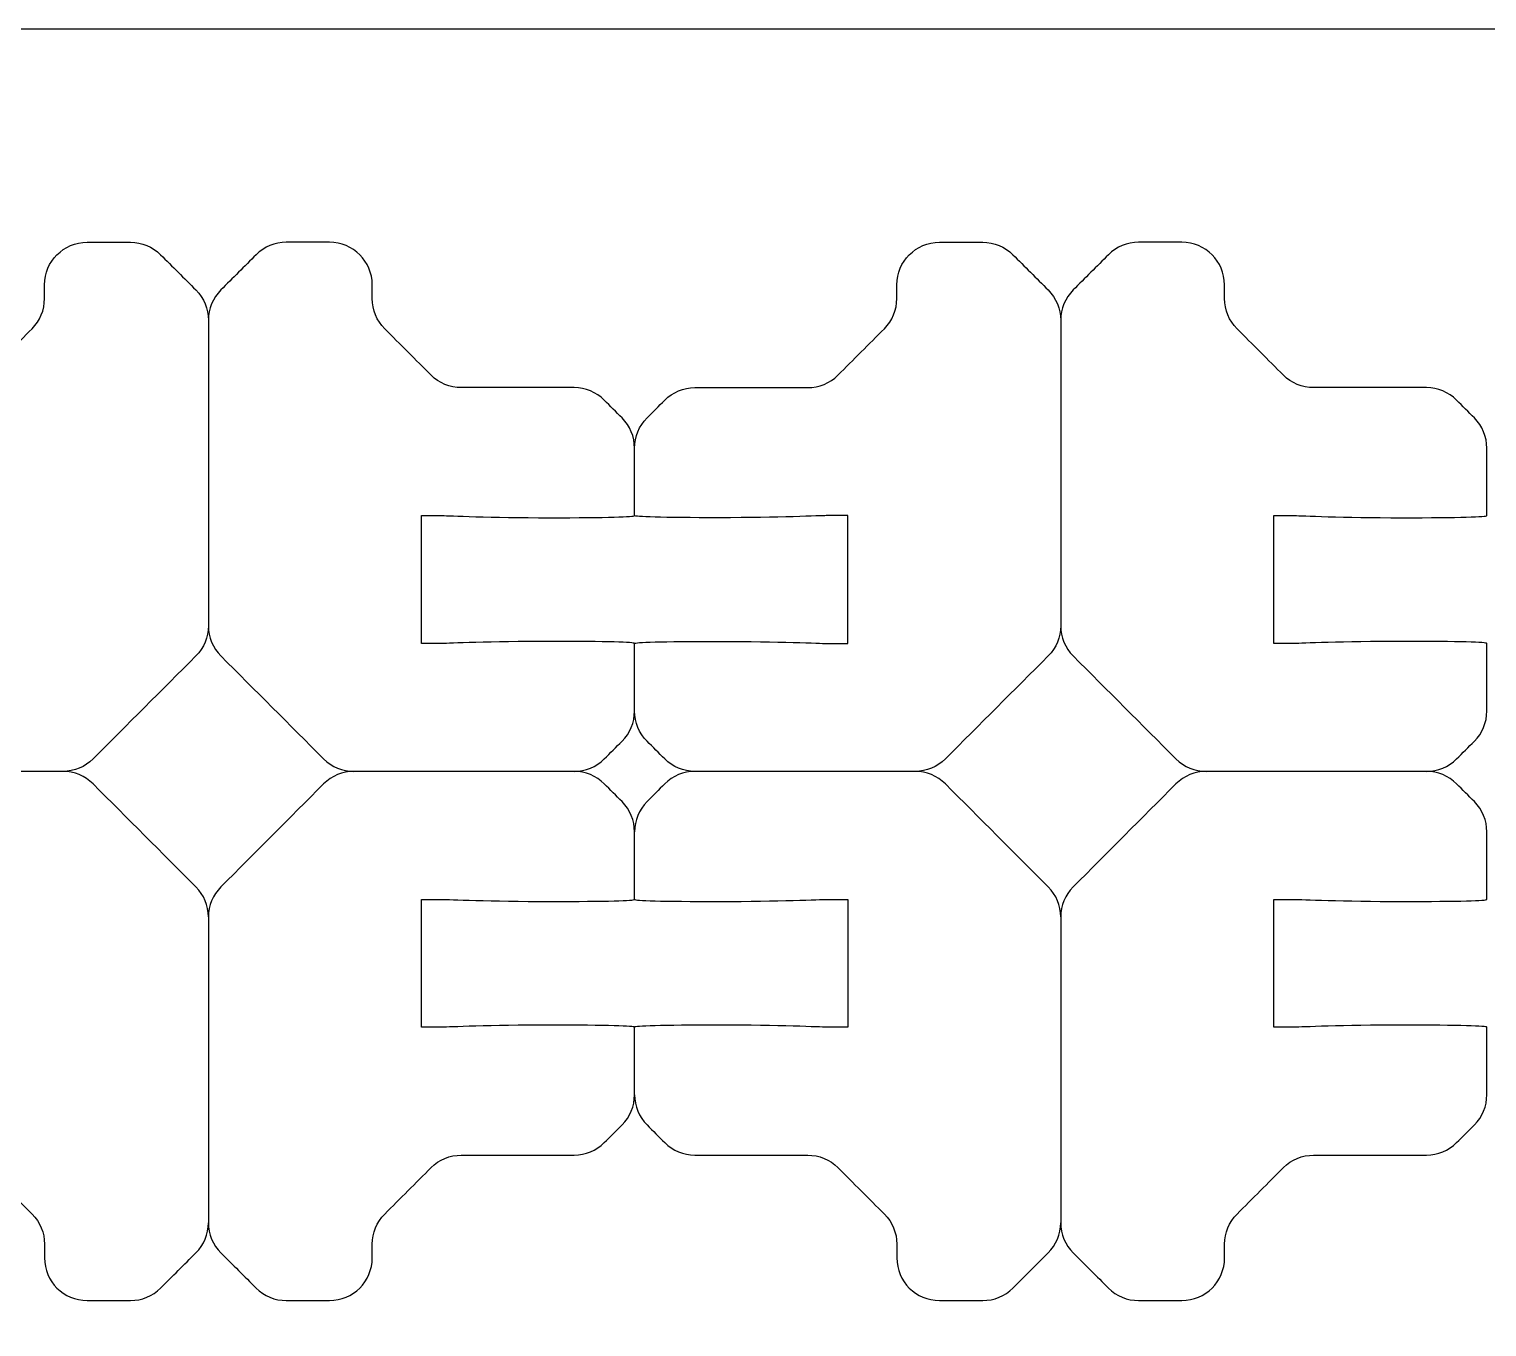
# Model space of a CAD drawing. Extents: x 5 to 405, y 225 to 445.
# Drawn here: x 55.79 to 90, y 414.55 to 445 of the extents above; entities that cross this region are included whole.
import ezdxf

# ---------------------------------------------------------------- set-up
doc = ezdxf.new("R2010")
doc.units = 0
doc.header["$MEASUREMENT"] = 0
doc.layers.add('DEFAULT', color=18, linetype='CONTINUOUS')

msp = doc.modelspace()

# ---------------------------------------------------------------- linework, layer by layer
at = {"layer": 'DEFAULT', "color": 1}
for points, knots in [([(123, 225), (87.667, 225), (52.333, 225), (17, 225), (10.373, 225), (5, 230.372), (5, 237), (5, 302.333), (5, 367.667), (5, 433), (5, 439.628), (10.373, 445), (17, 445), (52.333, 445), (87.667, 445), (123, 445), (129.627, 445), (135, 439.628), (135, 433), (135, 367.667), (135, 302.333), (135, 237), (135, 230.372), (129.627, 225), (123, 225)], [0, 0, 0, 0, 300.472, 300.472, 300.472, 301.472, 301.472, 301.472, 857.062, 857.062, 857.062, 858.062, 858.062, 858.062, 1158.534, 1158.534, 1158.534, 1159.534, 1159.534, 1159.534, 1715.124, 1715.124, 1715.124, 1716.124, 1716.124, 1716.124, 1716.124]), ([(49.998, 435.173), (49.998, 435.438), (50.103, 435.692), (50.29, 435.88), (50.429, 436.018), (50.568, 436.157), (50.707, 436.296), (50.894, 436.483), (51.148, 436.589), (51.414, 436.589), (52.297, 436.589), (53.18, 436.589), (54.064, 436.589), (54.329, 436.589), (54.583, 436.694), (54.771, 436.881), (55.134, 437.245), (55.497, 437.608), (55.861, 437.971), (56.048, 438.159), (56.153, 438.413), (56.153, 438.678), (56.153, 438.786), (56.153, 438.893), (56.153, 439), (56.153, 439.552), (56.601, 440), (57.154, 440), (57.493, 440), (57.832, 440), (58.171, 440), (58.436, 440), (58.689, 439.895), (58.877, 439.708), (59.153, 439.433), (59.429, 439.157), (59.705, 438.882), (59.893, 438.694), (59.999, 438.44), (59.999, 438.174), (59.999, 435.783), (59.999, 433.392), (59.999, 431.002), (59.999, 430.737), (59.894, 430.483), (59.706, 430.295), (58.902, 429.49), (58.098, 428.684), (57.293, 427.879), (57.106, 427.691), (56.851, 427.586), (56.586, 427.586), (54.862, 427.586), (53.138, 427.586), (51.414, 427.586), (51.148, 427.586), (50.894, 427.691), (50.707, 427.878), (50.568, 428.017), (50.429, 428.156), (50.29, 428.295), (50.103, 428.482), (49.998, 428.737), (49.998, 429.002), (49.998, 429.53), (49.998, 430.059), (49.998, 430.588), (49.998, 430.616), (50.615, 430.637), (51.998, 430.637), (53.381, 430.637), (54.372, 430.588), (54.499, 430.588), (54.666, 430.588), (54.833, 430.588), (55, 430.588), (55, 431.587), (55, 432.587), (55, 433.586), (54.833, 433.586), (54.666, 433.586), (54.499, 433.586), (54.372, 433.586), (53.381, 433.537), (51.998, 433.537), (50.615, 433.537), (49.998, 433.562), (49.998, 433.586)], [0, 0, 0, 0, 1, 1, 1, 2.668065, 2.668065, 2.668065, 3.668065, 3.668065, 3.668065, 11.180065, 11.180065, 11.180065, 12.180065, 12.180065, 12.180065, 16.549985, 16.549985, 16.549985, 17.549985, 17.549985, 17.549985, 18.460985, 18.460985, 18.460985, 19.460985, 19.460985, 19.460985, 22.343985, 22.343985, 22.343985, 23.343985, 23.343985, 23.343985, 26.658904, 26.658904, 26.658904, 27.658904, 27.658904, 27.658904, 47.989904, 47.989904, 47.989904, 48.989904, 48.989904, 48.989904, 58.668784, 58.668784, 58.668784, 59.668784, 59.668784, 59.668784, 74.329784, 74.329784, 74.329784, 75.329784, 75.329784, 75.329784, 76.998556, 76.998556, 76.998556, 77.998556, 77.998556, 77.998556, 82.494556, 82.494556, 82.494556, 83.494556, 83.494556, 83.494556, 84.494556, 84.494556, 84.494556, 85.914556, 85.914556, 85.914556, 94.414556, 94.414556, 94.414556, 95.834556, 95.834556, 95.834556, 96.834556, 96.834556, 96.834556, 97.834556, 97.834556, 97.834556, 97.834556]), ([(68.584, 427.586), (68.849, 427.586), (69.103, 427.691), (69.291, 427.879), (69.43, 428.017), (69.568, 428.156), (69.707, 428.295), (69.895, 428.482), (70, 428.737), (70, 429.002), (70, 429.53), (70, 430.059), (70, 430.588), (70, 430.616), (69.383, 430.637), (68, 430.637), (66.617, 430.637), (65.625, 430.588), (65.498, 430.588), (65.331, 430.588), (65.164, 430.588), (64.998, 430.588), (64.998, 431.587), (64.998, 432.587), (64.998, 433.587), (65.164, 433.587), (65.331, 433.587), (65.498, 433.587), (65.625, 433.587), (66.617, 433.537), (68, 433.537), (69.383, 433.537), (70, 433.562), (70, 433.587), (70, 434.115), (70, 434.644), (70, 435.173), (70, 435.438), (69.895, 435.692), (69.707, 435.88), (69.568, 436.018), (69.43, 436.157), (69.291, 436.296), (69.103, 436.483), (68.849, 436.589), (68.584, 436.589), (67.701, 436.589), (66.817, 436.589), (65.934, 436.589), (65.669, 436.589), (65.414, 436.694), (65.227, 436.881), (64.864, 437.245), (64.5, 437.608), (64.137, 437.972), (63.949, 438.159), (63.844, 438.413), (63.844, 438.678), (63.844, 438.786), (63.844, 438.893), (63.844, 439), (63.844, 439.552), (63.396, 440), (62.844, 440), (62.505, 440), (62.166, 440), (61.827, 440), (61.562, 440), (61.308, 439.895), (61.121, 439.708), (60.845, 439.433), (60.569, 439.157), (60.293, 438.882), (60.104, 438.694), (59.999, 438.44), (59.999, 438.174)], [0, 0, 0, 0, 1, 1, 1, 2.668772, 2.668772, 2.668772, 3.668772, 3.668772, 3.668772, 8.164772, 8.164772, 8.164772, 9.164772, 9.164772, 9.164772, 10.164772, 10.164772, 10.164772, 11.584772, 11.584772, 11.584772, 20.084772, 20.084772, 20.084772, 21.504772, 21.504772, 21.504772, 22.504772, 22.504772, 22.504772, 23.504772, 23.504772, 23.504772, 28.000772, 28.000772, 28.000772, 29.000772, 29.000772, 29.000772, 30.668837, 30.668837, 30.668837, 31.668837, 31.668837, 31.668837, 39.179837, 39.179837, 39.179837, 40.179837, 40.179837, 40.179837, 44.54905, 44.54905, 44.54905, 45.54905, 45.54905, 45.54905, 46.46005, 46.46005, 46.46005, 47.46005, 47.46005, 47.46005, 50.34405, 50.34405, 50.34405, 51.34405, 51.34405, 51.34405, 54.659677, 54.659677, 54.659677, 55.659677, 55.659677, 55.659677, 55.659677]), ([(70, 435.173), (70, 435.438), (70.105, 435.692), (70.293, 435.88), (70.432, 436.018), (70.57, 436.157), (70.709, 436.296), (70.896, 436.483), (71.151, 436.589), (71.416, 436.589), (72.299, 436.589), (73.183, 436.589), (74.066, 436.589), (74.331, 436.589), (74.586, 436.694), (74.773, 436.881), (75.136, 437.245), (75.5, 437.608), (75.863, 437.971), (76.05, 438.159), (76.156, 438.413), (76.156, 438.678), (76.156, 438.786), (76.156, 438.893), (76.156, 439), (76.156, 439.552), (76.604, 440), (77.156, 440), (77.495, 440), (77.834, 440), (78.173, 440), (78.438, 440), (78.692, 439.895), (78.879, 439.708), (79.155, 439.433), (79.431, 439.157), (79.707, 438.882), (79.895, 438.694), (80.001, 438.44), (80.001, 438.174), (80.001, 435.783), (80.001, 433.392), (80.001, 431.002), (80.001, 430.737), (79.896, 430.483), (79.709, 430.295), (78.904, 429.49), (78.1, 428.684), (77.295, 427.879), (77.108, 427.691), (76.853, 427.586), (76.588, 427.586), (74.864, 427.586), (73.14, 427.586), (71.416, 427.586), (71.151, 427.586), (70.896, 427.691), (70.709, 427.878), (70.57, 428.017), (70.432, 428.156), (70.293, 428.295), (70.105, 428.482), (70, 428.737), (70, 429.002), (70, 429.53), (70, 430.059), (70, 430.588), (70, 430.616), (70.617, 430.637), (72, 430.637), (73.383, 430.637), (74.374, 430.588), (74.501, 430.588), (74.668, 430.588), (74.835, 430.588), (75.002, 430.588), (75.002, 431.587), (75.002, 432.587), (75.002, 433.586), (74.835, 433.586), (74.668, 433.586), (74.501, 433.586), (74.374, 433.586), (73.383, 433.537), (72, 433.537), (70.617, 433.537), (70, 433.562), (70, 433.586)], [0, 0, 0, 0, 1, 1, 1, 2.668065, 2.668065, 2.668065, 3.668065, 3.668065, 3.668065, 11.180065, 11.180065, 11.180065, 12.180065, 12.180065, 12.180065, 16.549985, 16.549985, 16.549985, 17.549985, 17.549985, 17.549985, 18.460985, 18.460985, 18.460985, 19.460985, 19.460985, 19.460985, 22.343985, 22.343985, 22.343985, 23.343985, 23.343985, 23.343985, 26.658904, 26.658904, 26.658904, 27.658904, 27.658904, 27.658904, 47.989904, 47.989904, 47.989904, 48.989904, 48.989904, 48.989904, 58.66949, 58.66949, 58.66949, 59.66949, 59.66949, 59.66949, 74.33049, 74.33049, 74.33049, 75.33049, 75.33049, 75.33049, 76.999262, 76.999262, 76.999262, 77.999262, 77.999262, 77.999262, 82.495262, 82.495262, 82.495262, 83.495262, 83.495262, 83.495262, 84.495262, 84.495262, 84.495262, 85.915262, 85.915262, 85.915262, 94.415262, 94.415262, 94.415262, 95.835262, 95.835262, 95.835262, 96.835262, 96.835262, 96.835262, 97.835262, 97.835262, 97.835262, 97.835262]), ([(88.586, 427.586), (88.852, 427.586), (89.106, 427.691), (89.293, 427.879), (89.432, 428.017), (89.571, 428.156), (89.71, 428.295), (89.897, 428.482), (90.002, 428.737), (90.002, 429.002), (90.002, 429.53), (90.002, 430.059), (90.002, 430.588), (90.002, 430.616), (89.385, 430.637), (88.002, 430.637), (86.619, 430.637), (85.628, 430.588), (85.501, 430.588), (85.334, 430.588), (85.167, 430.588), (85, 430.588), (85, 431.587), (85, 432.587), (85, 433.587), (85.167, 433.587), (85.334, 433.587), (85.501, 433.587), (85.628, 433.587), (86.619, 433.537), (88.002, 433.537), (89.385, 433.537), (90.002, 433.562), (90.002, 433.587), (90.002, 434.115), (90.002, 434.644), (90.002, 435.173), (90.002, 435.438), (89.897, 435.692), (89.71, 435.88), (89.571, 436.018), (89.432, 436.157), (89.293, 436.296), (89.106, 436.483), (88.852, 436.589), (88.586, 436.589), (87.703, 436.589), (86.82, 436.589), (85.936, 436.589), (85.671, 436.589), (85.417, 436.694), (85.229, 436.881), (84.866, 437.245), (84.503, 437.608), (84.14, 437.972), (83.952, 438.159), (83.846, 438.413), (83.846, 438.678), (83.846, 438.786), (83.846, 438.893), (83.846, 439), (83.846, 439.552), (83.399, 440), (82.847, 440), (82.508, 440), (82.168, 440), (81.829, 440), (81.565, 440), (81.311, 439.895), (81.123, 439.708), (80.847, 439.433), (80.571, 439.157), (80.295, 438.882), (80.107, 438.694), (80.001, 438.44), (80.001, 438.174)], [0, 0, 0, 0, 1, 1, 1, 2.668772, 2.668772, 2.668772, 3.668772, 3.668772, 3.668772, 8.164772, 8.164772, 8.164772, 9.164772, 9.164772, 9.164772, 10.164772, 10.164772, 10.164772, 11.584772, 11.584772, 11.584772, 20.084772, 20.084772, 20.084772, 21.504772, 21.504772, 21.504772, 22.504772, 22.504772, 22.504772, 23.504772, 23.504772, 23.504772, 28.000772, 28.000772, 28.000772, 29.000772, 29.000772, 29.000772, 30.669544, 30.669544, 30.669544, 31.669544, 31.669544, 31.669544, 39.181544, 39.181544, 39.181544, 40.181544, 40.181544, 40.181544, 44.550757, 44.550757, 44.550757, 45.550757, 45.550757, 45.550757, 46.461757, 46.461757, 46.461757, 47.461757, 47.461757, 47.461757, 50.345757, 50.345757, 50.345757, 51.345757, 51.345757, 51.345757, 54.660676, 54.660676, 54.660676, 55.660676, 55.660676, 55.660676, 55.660676]), ([(59.999, 431.002), (59.999, 430.737), (60.104, 430.482), (60.291, 430.295), (61.096, 429.49), (61.9, 428.684), (62.704, 427.879), (62.892, 427.691), (63.147, 427.586), (63.412, 427.586)], [0, 0, 0, 0, 1, 1, 1, 10.679587, 10.679587, 10.679587, 11.679587, 11.679587, 11.679587, 11.679587]), ([(80.001, 431.002), (80.001, 430.737), (80.106, 430.482), (80.294, 430.295), (81.098, 429.49), (81.902, 428.684), (82.707, 427.879), (82.894, 427.691), (83.149, 427.586), (83.414, 427.586)], [0, 0, 0, 0, 1, 1, 1, 10.679587, 10.679587, 10.679587, 11.679587, 11.679587, 11.679587, 11.679587]), ([(59.999, 424.17), (59.999, 424.435), (59.894, 424.689), (59.706, 424.876), (58.902, 425.682), (58.098, 426.487), (57.293, 427.292), (57.106, 427.48), (56.851, 427.586), (56.586, 427.586)], [0, 0, 0, 0, 1, 1, 1, 10.679587, 10.679587, 10.679587, 11.679587, 11.679587, 11.679587, 11.679587]), ([(63.412, 427.586), (65.136, 427.586), (66.86, 427.586), (68.584, 427.586), (68.849, 427.586), (69.103, 427.48), (69.291, 427.293), (69.43, 427.154), (69.568, 427.015), (69.707, 426.877), (69.895, 426.689), (70, 426.435), (70, 426.17), (70, 425.641), (70, 425.112), (70, 424.584), (70, 424.555), (69.383, 424.534), (68, 424.534), (66.617, 424.534), (65.626, 424.584), (65.499, 424.584), (65.332, 424.584), (65.165, 424.584), (64.998, 424.584), (64.998, 423.584), (64.998, 422.585), (64.998, 421.585), (65.165, 421.585), (65.332, 421.585), (65.499, 421.585), (65.626, 421.585), (66.617, 421.634), (68, 421.634), (69.383, 421.634), (70, 421.61), (70, 421.585), (70, 421.056), (70, 420.528), (70, 419.999), (70, 419.734), (69.895, 419.479), (69.707, 419.292), (69.568, 419.153), (69.43, 419.014), (69.291, 418.876), (69.103, 418.688), (68.849, 418.583), (68.584, 418.583), (67.701, 418.583), (66.817, 418.583), (65.934, 418.583), (65.669, 418.583), (65.414, 418.477), (65.227, 418.29), (64.864, 417.927), (64.5, 417.563), (64.137, 417.2), (63.95, 417.013), (63.844, 416.758), (63.844, 416.493), (63.844, 416.386), (63.844, 416.279), (63.844, 416.172), (63.844, 415.619), (63.396, 415.172), (62.844, 415.172), (62.505, 415.172), (62.166, 415.172), (61.827, 415.172), (61.562, 415.172), (61.308, 415.277), (61.121, 415.464), (60.845, 415.739), (60.569, 416.014), (60.293, 416.289), (60.104, 416.477), (59.999, 416.732), (59.999, 416.997), (59.999, 419.388), (59.999, 421.779), (59.999, 424.17), (59.999, 424.435), (60.104, 424.689), (60.291, 424.876), (61.096, 425.682), (61.9, 426.487), (62.704, 427.293), (62.892, 427.48), (63.147, 427.586), (63.412, 427.586)], [1, 1, 1, 1, 15.661, 15.661, 15.661, 16.661, 16.661, 16.661, 18.329772, 18.329772, 18.329772, 19.329772, 19.329772, 19.329772, 23.825772, 23.825772, 23.825772, 24.825772, 24.825772, 24.825772, 25.825772, 25.825772, 25.825772, 27.245772, 27.245772, 27.245772, 35.745772, 35.745772, 35.745772, 37.165772, 37.165772, 37.165772, 38.165772, 38.165772, 38.165772, 39.165772, 39.165772, 39.165772, 43.661772, 43.661772, 43.661772, 44.661772, 44.661772, 44.661772, 46.330544, 46.330544, 46.330544, 47.330544, 47.330544, 47.330544, 54.842544, 54.842544, 54.842544, 55.842544, 55.842544, 55.842544, 60.212464, 60.212464, 60.212464, 61.212464, 61.212464, 61.212464, 62.123464, 62.123464, 62.123464, 63.123464, 63.123464, 63.123464, 66.006464, 66.006464, 66.006464, 67.006464, 67.006464, 67.006464, 70.321383, 70.321383, 70.321383, 71.321383, 71.321383, 71.321383, 91.652383, 91.652383, 91.652383, 92.652383, 92.652383, 92.652383, 102.33197, 102.33197, 102.33197, 103.33197, 103.33197, 103.33197, 103.33197]), ([(71.416, 427.586), (71.151, 427.586), (70.896, 427.48), (70.709, 427.293), (70.57, 427.154), (70.432, 427.015), (70.293, 426.877), (70.105, 426.689), (70, 426.435), (70, 426.17)], [0, 0, 0, 0, 1, 1, 1, 2.668772, 2.668772, 2.668772, 3.668772, 3.668772, 3.668772, 3.668772]), ([(80.001, 424.17), (80.001, 424.435), (79.896, 424.689), (79.709, 424.876), (78.904, 425.682), (78.1, 426.487), (77.296, 427.292), (77.108, 427.48), (76.853, 427.586), (76.588, 427.586)], [0, 0, 0, 0, 1, 1, 1, 10.679587, 10.679587, 10.679587, 11.679587, 11.679587, 11.679587, 11.679587]), ([(83.414, 427.586), (85.138, 427.586), (86.862, 427.586), (88.586, 427.586), (88.852, 427.586), (89.106, 427.48), (89.293, 427.293), (89.432, 427.154), (89.571, 427.015), (89.71, 426.877), (89.897, 426.689), (90.003, 426.435), (90.003, 426.17), (90.003, 425.641), (90.003, 425.112), (90.003, 424.584), (90.003, 424.555), (89.385, 424.534), (88.002, 424.534), (86.619, 424.534), (85.628, 424.584), (85.501, 424.584), (85.334, 424.584), (85.167, 424.584), (85, 424.584), (85, 423.584), (85, 422.585), (85, 421.585), (85.167, 421.585), (85.334, 421.585), (85.501, 421.585), (85.628, 421.585), (86.619, 421.634), (88.002, 421.634), (89.385, 421.634), (90.003, 421.61), (90.003, 421.585), (90.003, 421.056), (90.003, 420.528), (90.003, 419.999), (90.003, 419.734), (89.897, 419.479), (89.71, 419.292), (89.571, 419.153), (89.432, 419.014), (89.293, 418.876), (89.106, 418.688), (88.852, 418.583), (88.586, 418.583), (87.703, 418.583), (86.82, 418.583), (85.936, 418.583), (85.671, 418.583), (85.417, 418.477), (85.229, 418.29), (84.866, 417.927), (84.503, 417.563), (84.139, 417.2), (83.952, 417.013), (83.847, 416.758), (83.847, 416.493), (83.847, 416.386), (83.847, 416.279), (83.847, 416.172), (83.847, 415.619), (83.399, 415.172), (82.846, 415.172), (82.507, 415.172), (82.168, 415.172), (81.829, 415.172), (81.564, 415.172), (81.311, 415.277), (81.123, 415.464), (80.847, 415.739), (80.571, 416.014), (80.295, 416.289), (80.107, 416.477), (80.001, 416.732), (80.001, 416.997), (80.001, 419.388), (80.001, 421.779), (80.001, 424.17), (80.001, 424.435), (80.106, 424.689), (80.294, 424.876), (81.098, 425.682), (81.902, 426.487), (82.707, 427.293), (82.894, 427.48), (83.149, 427.586), (83.414, 427.586)], [1, 1, 1, 1, 15.661, 15.661, 15.661, 16.661, 16.661, 16.661, 18.329772, 18.329772, 18.329772, 19.329772, 19.329772, 19.329772, 23.825772, 23.825772, 23.825772, 24.825772, 24.825772, 24.825772, 25.825772, 25.825772, 25.825772, 27.245772, 27.245772, 27.245772, 35.745772, 35.745772, 35.745772, 37.165772, 37.165772, 37.165772, 38.165772, 38.165772, 38.165772, 39.165772, 39.165772, 39.165772, 43.661772, 43.661772, 43.661772, 44.661772, 44.661772, 44.661772, 46.330544, 46.330544, 46.330544, 47.330544, 47.330544, 47.330544, 54.842544, 54.842544, 54.842544, 55.842544, 55.842544, 55.842544, 60.212464, 60.212464, 60.212464, 61.212464, 61.212464, 61.212464, 62.123464, 62.123464, 62.123464, 63.123464, 63.123464, 63.123464, 66.006464, 66.006464, 66.006464, 67.006464, 67.006464, 67.006464, 70.321383, 70.321383, 70.321383, 71.321383, 71.321383, 71.321383, 91.652383, 91.652383, 91.652383, 92.652383, 92.652383, 92.652383, 102.33197, 102.33197, 102.33197, 103.33197, 103.33197, 103.33197, 103.33197]), ([(70, 424.584), (70, 424.555), (70.617, 424.534), (72, 424.534), (73.383, 424.534), (74.374, 424.584), (74.501, 424.584), (74.668, 424.584), (74.835, 424.584), (75.002, 424.584), (75.002, 423.584), (75.002, 422.585), (75.002, 421.585), (74.835, 421.585), (74.668, 421.585), (74.501, 421.585), (74.374, 421.585), (73.383, 421.634), (72, 421.634), (70.617, 421.634), (70, 421.61), (70, 421.585)], [0, 0, 0, 0, 1, 1, 1, 2, 2, 2, 3.42, 3.42, 3.42, 11.92, 11.92, 11.92, 13.34, 13.34, 13.34, 14.34, 14.34, 14.34, 15.34, 15.34, 15.34, 15.34]), ([(49.997, 419.999), (49.997, 419.734), (50.103, 419.479), (50.29, 419.292), (50.429, 419.153), (50.568, 419.014), (50.707, 418.876), (50.894, 418.688), (51.148, 418.583), (51.414, 418.583), (52.297, 418.583), (53.18, 418.583), (54.064, 418.583), (54.329, 418.583), (54.583, 418.477), (54.771, 418.29), (55.134, 417.927), (55.497, 417.563), (55.861, 417.2), (56.048, 417.012), (56.153, 416.758), (56.153, 416.493), (56.153, 416.386), (56.153, 416.279), (56.153, 416.172), (56.153, 415.619), (56.601, 415.172), (57.154, 415.172), (57.493, 415.172), (57.832, 415.172), (58.171, 415.172), (58.436, 415.172), (58.689, 415.276), (58.877, 415.464), (59.153, 415.739), (59.429, 416.014), (59.705, 416.29), (59.893, 416.477), (59.999, 416.732), (59.999, 416.998)], [0, 0, 0, 0, 1, 1, 1, 2.668065, 2.668065, 2.668065, 3.668065, 3.668065, 3.668065, 11.180065, 11.180065, 11.180065, 12.180065, 12.180065, 12.180065, 16.549985, 16.549985, 16.549985, 17.549985, 17.549985, 17.549985, 18.460985, 18.460985, 18.460985, 19.460985, 19.460985, 19.460985, 22.343985, 22.343985, 22.343985, 23.343985, 23.343985, 23.343985, 26.658904, 26.658904, 26.658904, 27.658904, 27.658904, 27.658904, 27.658904]), ([(70, 419.999), (70, 419.734), (70.105, 419.479), (70.293, 419.292), (70.432, 419.153), (70.57, 419.014), (70.709, 418.876), (70.896, 418.688), (71.151, 418.583), (71.416, 418.583), (72.299, 418.583), (73.183, 418.583), (74.066, 418.583), (74.331, 418.583), (74.586, 418.477), (74.773, 418.29), (75.136, 417.927), (75.5, 417.563), (75.863, 417.2), (76.05, 417.012), (76.156, 416.758), (76.156, 416.493), (76.156, 416.386), (76.156, 416.279), (76.156, 416.172), (76.156, 415.619), (76.604, 415.172), (77.156, 415.172), (77.495, 415.172), (77.834, 415.172), (78.173, 415.172), (78.438, 415.172), (78.692, 415.276), (78.879, 415.464), (79.155, 415.739), (79.431, 416.014), (79.707, 416.29), (79.895, 416.477), (80.001, 416.732), (80.001, 416.998)], [0, 0, 0, 0, 1, 1, 1, 2.668065, 2.668065, 2.668065, 3.668065, 3.668065, 3.668065, 11.180065, 11.180065, 11.180065, 12.180065, 12.180065, 12.180065, 16.549985, 16.549985, 16.549985, 17.549985, 17.549985, 17.549985, 18.460985, 18.460985, 18.460985, 19.460985, 19.460985, 19.460985, 22.343985, 22.343985, 22.343985, 23.343985, 23.343985, 23.343985, 26.658904, 26.658904, 26.658904, 27.658904, 27.658904, 27.658904, 27.658904])]:
    msp.add_open_spline(points, degree=3, knots=knots, dxfattribs=at)

doc.saveas('drawing.dxf')
